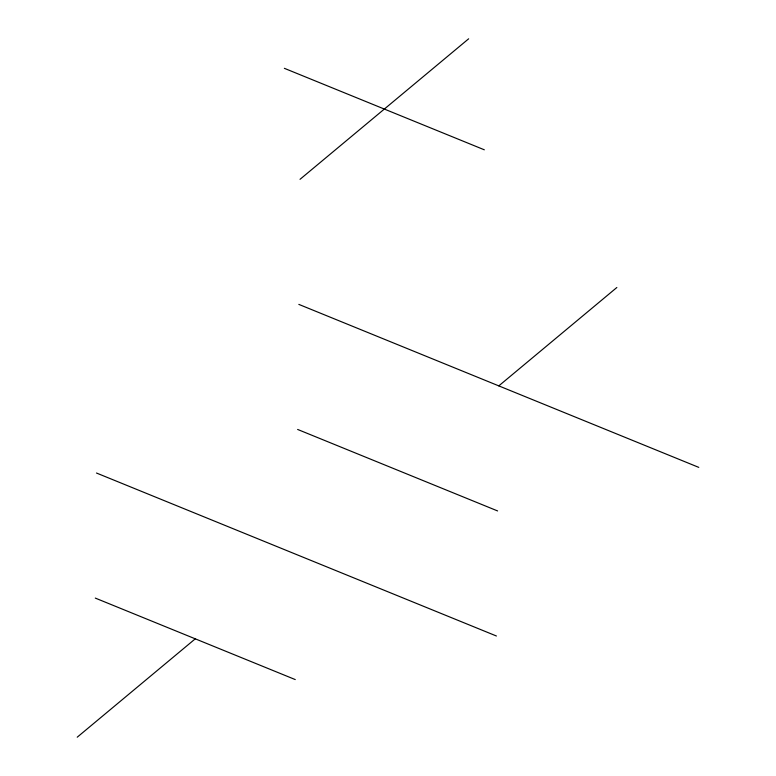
<?xml version="1.0" encoding="UTF-8"?>
<svg xmlns="http://www.w3.org/2000/svg" width="776" height="776" viewBox="0 0 776 776"><rect width="100%" height="100%" fill="white"/><g stroke="black" fill="none" stroke-linecap="round" stroke-linejoin="round"><path stroke-width="1.16" d="M300.021 179.324L468.655 38.8M77.222 737.2L195.271 638.832M498.803 385.876L616.842 287.508M284.355 68.317L484.331 149.807M298.828 304.386L698.778 467.375M297.635 429.448L497.61 510.938M96.476 473.02L496.417 636M95.283 598.083L295.249 679.572"/></g></svg>
